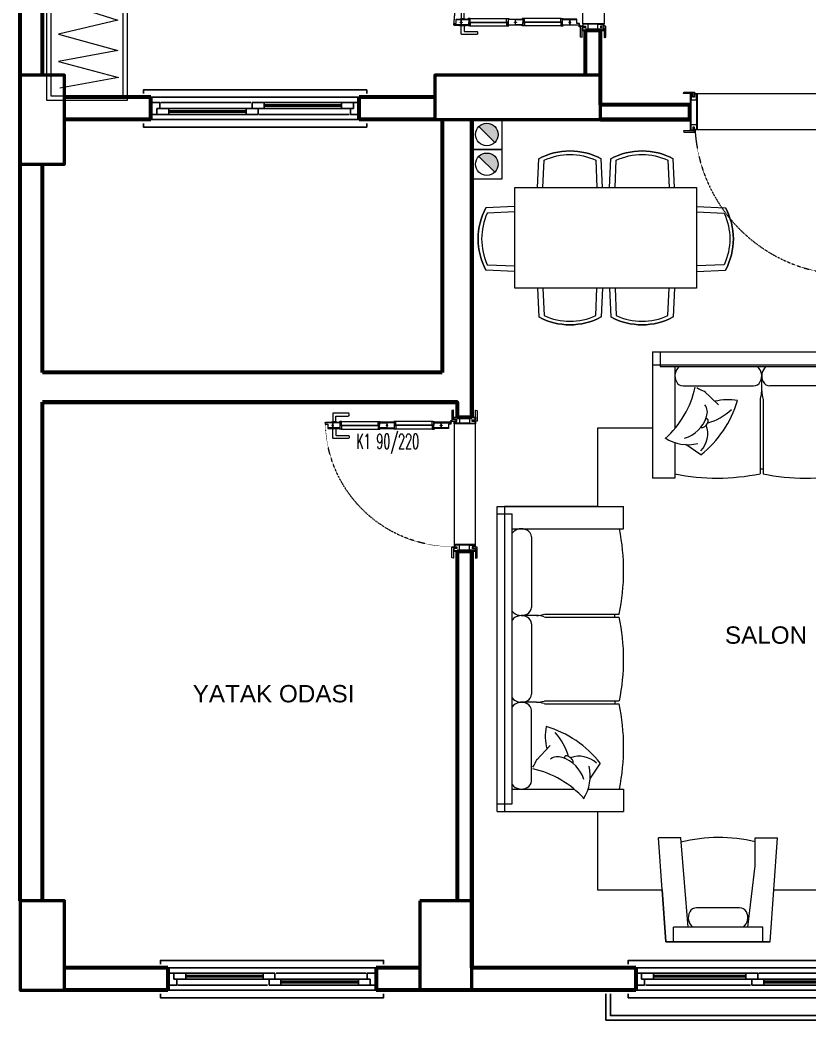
# Model space of a CAD drawing. Header units: millimetres. Extents: x 34 to 2015, y 36 to 1068.
# Drawn here: x 34 to 565, y 36 to 708 of the extents above; entities that cross this region are included whole.
import ezdxf
from ezdxf.enums import TextEntityAlignment as Align

# ---------------------------------------------------------------- set-up
doc = ezdxf.new("R2010")
doc.units = ezdxf.units.MM
doc.linetypes.add('HIDDEN', pattern=[0.375, 0.25, -0.125])
for name, color, linetype, lineweight in [('DUVAR', 7, 'Continuous', 60), ('KOLON50', 81, 'Continuous', 50), ('KOLON_50', 3, 'Continuous', 50), ('KP', 1, 'Continuous', 20), ('MERD_30', 31, 'Continuous', 25), ('PENCERE', 7, 'Continuous', 25), ('S-TEFRİŞ2', 251, 'Continuous', 0), ('TOTAL', 253, 'Continuous', 35), ('WIN', 251, 'Continuous', 20)]:
    doc.layers.add(name, color=color, linetype=linetype, lineweight=lineweight)
doc.layers.add('YKP', color=7, linetype='Continuous')
doc.styles.add('SIMPLEX', font='Simplex')
doc.styles.add('Swiss_Light', font='Arial')

# ---------------------------------------------------------------- blocks, each defined once
blk = doc.blocks.new('b7')
at = {"layer": 'MERD_30', "ltscale": 0.5, "flags": 128}
for points in [[(266.868568, 658.711632), (266.868568, 661.211632), (116.868568, 661.211632), (116.868568, 658.711632)], [(116.868568, 638.711632), (116.868568, 636.211632), (266.868568, 636.211632), (266.868568, 638.711632)]]:
    blk.add_lwpolyline(points, dxfattribs=at)
at = {"layer": 'PENCERE', "color": 5}
for p, q in [((261.868568, 656.211632), (121.868568, 656.211632)), ((121.868568, 641.211632), (261.868568, 641.211632))]:
    blk.add_line(p, q, dxfattribs=at)
at = {"layer": 'PENCERE'}
for p, q in [((127.868568, 652.711632), (121.868568, 652.711632)), ((127.868568, 652.711632), (127.868568, 648.711632)), ((188.921388, 652.711632), (128.600932, 652.711632)), ((257.868568, 652.711632), (189.868568, 652.711632)), ((189.868568, 652.711632), (189.868568, 648.711632)), ((197.868568, 652.711632), (197.868568, 648.711632)), ((249.868568, 652.711632), (249.868568, 648.711632)), ((257.868568, 652.711632), (257.868568, 648.711632)), ((261.868568, 652.711632), (257.868568, 652.711632)), ((125.868568, 648.711632), (125.868568, 644.711632)), ((127.868568, 648.711632), (125.868568, 648.711632)), ((255.868568, 648.711632), (127.868568, 648.711632)), ((133.868568, 648.711632), (133.868568, 644.711632)), ((185.868568, 647.211632), (133.868568, 647.211632)), ((185.868568, 646.211632), (133.868568, 646.211632)), ((185.868568, 644.711632), (185.868568, 648.711632)), ((193.868568, 644.711632), (193.868568, 648.711632)), ((249.868568, 651.211632), (197.868568, 651.211632)), ((249.868568, 650.211632), (197.868568, 650.211632)), ((255.868568, 648.711632), (255.868568, 644.711632)), ((257.868568, 648.711632), (255.868568, 648.711632)), ((193.868568, 644.711632), (121.868568, 644.711632)), ((255.136054, 644.711632), (194.677125, 644.711632)), ((261.868568, 644.711632), (255.868568, 644.711632))]:
    blk.add_line(p, q, dxfattribs=at)
blk = doc.blocks.new('b10')
at = {"layer": 'S-TEFRİŞ2'}
for p, q in [((458.901612, 485.260708), (663.901612, 485.260708)), ((458.901612, 485.260708), (458.901612, 400.260708)), ((463.901612, 485.260708), (463.901612, 475.260708)), ((658.901612, 485.260708), (658.901612, 475.260708)), ((663.901612, 485.260708), (663.901612, 400.260708)), ((663.901612, 476.234975), (458.901612, 476.234975)), ((458.901612, 476.234975), (458.901612, 433.734975)), ((463.901612, 475.260708), (658.901612, 475.260708)), ((473.901612, 475.260708), (473.901612, 433.549499)), ((648.901612, 475.260708), (648.901612, 400.260708)), ((663.901612, 433.734975), (663.901612, 476.234975)), ((532.234945, 458.92086), (532.234945, 469.528416)), ((590.563931, 458.308483), (590.563931, 468.916038)), ((479.406871, 462.279407), (526.729686, 462.279407)), ((503.211605, 449.568121), (493.375698, 458.862925)), ((585.063019, 462.279407), (537.740204, 462.279407)), ((643.396353, 462.279407), (596.073538, 462.279407)), ((531.234945, 453.346181), (531.234945, 403.260708)), ((533.234945, 453.346181), (533.234945, 403.260708)), ((589.568278, 453.346182), (589.568279, 403.260708)), ((591.568278, 453.346182), (591.568279, 403.260708)), ((473.901612, 424.128141), (473.901612, 400.260708)), ((491.399559, 415.952717), (481.250208, 422.764588)), ((533.234945, 406.260708), (531.234945, 406.260708)), ((589.568279, 406.260708), (591.568279, 406.260708)), ((473.901612, 400.260708), (458.901612, 400.260708)), ((648.901612, 400.260708), (663.901612, 400.260708))]:
    blk.add_line(p, q, dxfattribs=at)
at = {"layer": 'S-TEFRİŞ2', "flags": 128}
for points in [[(495.076657, 436.085659, 0.050626), (495.821629, 437.281571, 0.064466), (496.177801, 438.33102, 0.103979), (496.168818, 439.354549, 0.175914), (495.838822, 439.875958, 0.175914), (495.251177, 440.064205, 0.068381), (494.584243, 439.946422, 0.064466)], [(491.461338, 434.527614, 0.053245), (491.599893, 434.394689, 0.175914), (492.187538, 434.206442, 0.103979), (493.180425, 434.455177, 0.064466), (494.106557, 435.063848, 0.050626), (495.076657, 436.085659, 0.050626)]]:
    blk.add_lwpolyline(points, format="xyb", dxfattribs=at)
at = {"layer": 'S-TEFRİŞ2'}
for centre, radius, start, end in [((481.957759, 468.993897), 8.052176, 128.89706, 208.588855), ((524.178797, 468.993897), 8.052176, 331.411146, 51.10294), ((540.291093, 468.993897), 8.052176, 128.89706, 208.588855), ((582.512131, 468.993898), 8.052176, 331.411146, 51.10294), ((598.624426, 468.993898), 8.052176, 128.89706, 208.588855), ((640.845464, 468.993898), 8.052176, 331.411146, 51.10294), ((479.406871, 467.279407), 5, 205.32353, 270), ((526.729686, 467.279407), 5, 270, 334.676471), ((537.740204, 467.279407), 5, 205.32353, 270), ((585.063019, 467.279407), 5, 270, 334.676471), ((596.073538, 467.279407), 5, 205.32353, 270), ((643.396353, 467.279407), 5, 270, 334.676471), ((423.494744, 475.572582), 65.626152, 312.085116, 347.432122), ((503.905903, 484.592568), 27.89501, 236.941093, 249.936753), ((515.05748, 459.002108), 17.177657, 341.743554, 359.728998), ((549.41241, 459.002108), 17.177657, 180.271003, 198.256446), ((573.390814, 459.002108), 17.177657, 341.743554, 359.728998), ((607.745743, 459.002108), 17.177657, 180.271003, 198.256446), ((445.264604, 473.687322), 73.903442, 308.627886, 343.211898), ((509.472453, 417.247358), 35.699455, 79.434567, 103.915557), ((487.5993, 444.503059), 8.105343, 338.849918, 37.378992), ((485.170866, 475.073669), 39.256838, 285.748845, 312.953591), ((474.410133, 447.96365), 21.708769, 285.986386, 342.89491), ((479.047353, 430.184128), 16.93703, 316.542505, 19.914406), ((482.619167, 450.625987), 27.89501, 236.808879, 283.772544), ((502.154157, 542.709501), 142.448791, 258.560403, 281.779691), ((560.994778, 537.863358), 137.602028, 258.361272, 281.984859), ((620.649066, 542.709502), 142.448791, 258.22031, 281.439597)]:
    blk.add_arc(centre, radius, start, end, dxfattribs=at)
blk = doc.blocks.new('b12')
at = {"layer": 'S-TEFRİŞ2'}
for p, q in [((354.478021, 381.234974), (439.478021, 381.234975)), ((354.478022, 176.234974), (354.478021, 381.234974)), ((421.812697, 381.234975), (359.312697, 381.234974)), ((359.312697, 381.234974), (359.312698, 176.234974)), ((439.478021, 366.234975), (439.478021, 381.234975)), ((354.478021, 376.234974), (364.478021, 376.234974)), ((364.478022, 181.234974), (364.478021, 376.234974)), ((364.478021, 366.234974), (439.478021, 366.234975)), ((377.459322, 360.729715), (377.459322, 313.4069)), ((381.430246, 307.897293), (370.822691, 307.897293)), ((386.392548, 308.901641), (436.478021, 308.901641)), ((386.392548, 306.901641), (436.478021, 306.901641)), ((433.478021, 306.901641), (433.478021, 308.901641)), ((377.459322, 302.396382), (377.459322, 255.073567)), ((380.817869, 249.568308), (370.210314, 249.568308)), ((386.392548, 250.568308), (436.478021, 250.568308)), ((433.478021, 250.568308), (433.478021, 248.568308)), ((377.459322, 196.740234), (377.459322, 244.063049)), ((386.392548, 248.568308), (436.478021, 248.568308)), ((390.170609, 220.544968), (380.875804, 210.70906)), ((423.786012, 208.732922), (416.974141, 198.583571)), ((364.478022, 191.234974), (406.18923, 191.234974)), ((415.610588, 191.234975), (439.478022, 191.234975)), ((439.478022, 191.234975), (439.478022, 176.234975)), ((354.478022, 181.234974), (364.478022, 181.234974)), ((354.478022, 176.234974), (439.478022, 176.234975)), ((359.312698, 176.234974), (421.812698, 176.234975))]:
    blk.add_line(p, q, dxfattribs=at)
at = {"layer": 'S-TEFRİŞ2', "flags": 128}
for points in [[(403.653071, 212.410019, 0.050626), (402.457158, 213.154992, 0.064466), (401.40771, 213.511164, 0.103979), (400.38418, 213.50218, 0.175914), (399.862771, 213.172185, 0.175914), (399.674524, 212.584539, 0.068381), (399.792307, 211.917605, 0.064466)], [(405.211115, 208.794701, 0.053245), (405.34404, 208.933255, 0.175914), (405.532288, 209.520901, 0.103979), (405.283552, 210.513788, 0.064466), (404.674881, 211.43992, 0.050626), (403.653071, 212.410019, 0.050626)]]:
    blk.add_lwpolyline(points, format="xyb", dxfattribs=at)
at = {"layer": 'S-TEFRİŞ2'}
for centre, radius, start, end in [((370.744831, 358.178827), 8.052176, 61.411146, 141.10294), ((372.459322, 360.729715), 5, 0, 64.676471), ((297.029228, 337.982428), 142.448791, 348.22031, 11.439597), ((370.744832, 315.957789), 8.052176, 218.89706, 298.588855), ((372.459322, 313.4069), 5, 295.32353, 0), ((370.744832, 299.845493), 8.052176, 61.411146, 141.10294), ((372.459322, 302.396382), 5, 0, 64.676471), ((380.736621, 325.079106), 17.177657, 270.271003, 288.256446), ((380.736621, 290.724176), 17.177657, 71.743554, 89.728998), ((301.875372, 278.32814), 137.602028, 348.361272, 11.984859), ((370.744832, 257.624455), 8.052176, 218.89706, 298.588855), ((370.744832, 241.51216), 8.052176, 61.411146, 141.10294), ((372.459322, 255.073567), 5, 295.32353, 0), ((380.736621, 266.745772), 17.177657, 270.271003, 288.256446), ((380.736621, 232.390843), 17.177657, 71.743554, 89.728998), ((372.459322, 244.063049), 5, 0, 64.676471), ((297.029228, 219.48752), 142.448791, 348.560403, 11.779691), ((422.491371, 226.805815), 35.699455, 169.434567, 193.915557), ((366.051407, 162.597967), 73.903442, 38.627886, 73.211898), ((364.665061, 202.504228), 39.256838, 15.748845, 42.953591), ((355.146162, 221.239265), 27.89501, 326.941093, 339.936753), ((395.23567, 204.932663), 8.105343, 68.849918, 127.378992), ((391.77508, 191.743495), 21.708769, 15.986386, 72.89491), ((409.554601, 196.380715), 16.93703, 46.542505, 109.914406), ((364.166147, 140.828106), 65.626152, 42.085116, 77.432122), ((389.112742, 199.95253), 27.89501, 326.808879, 13.772544), ((372.459322, 196.740234), 5, 295.32353, 0), ((370.744832, 199.291122), 8.052176, 218.89706, 298.588855)]:
    blk.add_arc(centre, radius, start, end, dxfattribs=at)
blk = doc.blocks.new('b13')
at = {"layer": 'S-TEFRİŞ2'}
for p, q in [((467.906806, 88.549189), (462.906805, 158.549189)), ((477.906805, 158.549189), (462.906805, 158.549189)), ((482.906806, 98.549189), (477.906805, 158.549189)), ((527.906805, 139.681755), (527.906805, 158.549189)), ((527.906805, 158.549189), (542.906805, 158.549189)), ((537.906806, 88.549189), (542.906805, 158.549189)), ((522.906806, 98.549189), (527.906805, 139.681755)), ((465.406805, 123.549189), (467.906806, 88.549189)), ((537.906806, 88.549189), (540.406805, 123.549189)), ((517.401546, 111.53049), (488.412065, 111.53049)), ((532.906806, 98.549189), (472.906806, 98.549189)), ((472.906806, 88.549189), (472.906806, 98.549189)), ((532.906806, 88.549189), (532.906806, 98.549189)), ((467.906806, 88.549189), (537.906806, 88.549189)), ((537.906806, 88.549189), (467.906806, 88.549189))]:
    blk.add_line(p, q, dxfattribs=at)
for centre, radius, start, end in [((503.244456, 56.417919), 102.318157, 76.052312, 104.337662), ((490.962953, 104.815999), 8.052176, 151.411146, 231.10294), ((488.412065, 106.53049), 5, 90, 154.676471), ((517.401546, 106.53049), 5, 25.32353, 90), ((514.850658, 104.816), 8.052176, 308.89706, 28.588855)]:
    blk.add_arc(centre, radius, start, end, dxfattribs=at)
blk = doc.blocks.new('b15')
at = {"layer": 'MERD_30'}
blk.add_line((447.550631, 56.053401), (607.550631, 56.053401), dxfattribs=at)
at = {"layer": 'MERD_30', "ltscale": 0.5, "flags": 128}
for points in [[(442.550631, 73.553401), (442.550631, 76.053401), (612.550631, 76.053401), (612.550631, 73.553401)], [(627.550631, 53.553401), (627.550631, 36.053401), (427.550631, 36.053401), (427.550631, 53.553401)], [(624.550631, 53.553401), (624.550631, 39.053401), (430.550631, 39.053401), (430.550631, 53.553401)], [(612.550631, 53.553401), (612.550631, 51.053401), (442.550631, 51.053401), (442.550631, 53.553401)]]:
    blk.add_lwpolyline(points, dxfattribs=at)
at = {"layer": 'PENCERE', "color": 5}
for p, q in [((447.550631, 71.053401), (607.550631, 71.053401)), ((607.550631, 56.053401), (447.550631, 56.053401))]:
    blk.add_line(p, q, dxfattribs=at)
at = {"layer": 'PENCERE'}
for p, q in [((529.550631, 67.553401), (447.550631, 67.553401)), ((451.550631, 63.553401), (451.550631, 67.553401)), ((521.550631, 67.553401), (521.550631, 63.553401)), ((529.550631, 67.553401), (529.550631, 63.553401)), ((600.818117, 67.553401), (530.359188, 67.553401)), ((607.550631, 67.553401), (601.550631, 67.553401)), ((601.550631, 63.553401), (601.550631, 67.553401)), ((453.550631, 63.553401), (451.550631, 63.553401)), ((601.550631, 63.553401), (453.550631, 63.553401)), ((453.550631, 59.553401), (453.550631, 63.553401)), ((521.550631, 66.053401), (459.550631, 66.053401)), ((521.550631, 65.053401), (459.550631, 65.053401)), ((525.550631, 59.553401), (525.550631, 63.553401)), ((533.550631, 59.553401), (533.550631, 63.553401)), ((595.550631, 62.053401), (533.550631, 62.053401)), ((595.550631, 61.053401), (533.550631, 61.053401)), ((595.550631, 59.553401), (595.550631, 63.553401)), ((603.550631, 63.553401), (601.550631, 63.553401)), ((603.550631, 59.553401), (603.550631, 63.553401)), ((453.550631, 59.553401), (447.550631, 59.553401)), ((524.603451, 59.553401), (454.282995, 59.553401)), ((603.550631, 59.553401), (525.550631, 59.553401)), ((607.550631, 59.553401), (603.550631, 59.553401))]:
    blk.add_line(p, q, dxfattribs=at)
blk = doc.blocks.new('b17')
at = {"layer": 'MERD_30'}
blk.add_line((133.232694, 56.047609), (273.232694, 56.047609), dxfattribs=at)
at = {"layer": 'MERD_30', "ltscale": 0.5, "flags": 128}
for points in [[(128.232694, 73.547609), (128.232694, 76.047609), (278.232694, 76.047609), (278.232694, 73.547609)], [(278.232694, 53.547609), (278.232694, 51.047609), (128.232694, 51.047609), (128.232694, 53.547609)]]:
    blk.add_lwpolyline(points, dxfattribs=at)
at = {"layer": 'PENCERE', "color": 5}
for p, q in [((133.232694, 71.047609), (273.232694, 71.047609)), ((273.232694, 56.047609), (133.232694, 56.047609))]:
    blk.add_line(p, q, dxfattribs=at)
at = {"layer": 'PENCERE'}
for p, q in [((205.232694, 67.547609), (133.232694, 67.547609)), ((137.232694, 63.547609), (137.232694, 67.547609)), ((145.232694, 63.547609), (145.232694, 67.547609)), ((197.232694, 67.547609), (197.232694, 63.547609)), ((205.232694, 67.547609), (205.232694, 63.547609)), ((266.50018, 67.547609), (206.041251, 67.547609)), ((273.232694, 67.547609), (267.232694, 67.547609)), ((267.232694, 63.547609), (267.232694, 67.547609)), ((139.232694, 63.547609), (137.232694, 63.547609)), ((267.232694, 63.547609), (139.232694, 63.547609)), ((139.232694, 59.547609), (139.232694, 63.547609)), ((197.232694, 66.047609), (145.232694, 66.047609)), ((197.232694, 65.047609), (145.232694, 65.047609)), ((201.232694, 59.547609), (201.232694, 63.547609)), ((209.232694, 59.547609), (209.232694, 63.547609)), ((261.232694, 62.047609), (209.232694, 62.047609)), ((261.232694, 61.047609), (209.232694, 61.047609)), ((261.232694, 59.547609), (261.232694, 63.547609)), ((269.232694, 63.547609), (267.232694, 63.547609)), ((269.232694, 59.547609), (269.232694, 63.547609)), ((139.232694, 59.547609), (133.232694, 59.547609)), ((200.285514, 59.547609), (139.965058, 59.547609)), ((269.232694, 59.547609), (201.232694, 59.547609)), ((273.232694, 59.547609), (269.232694, 59.547609))]:
    blk.add_line(p, q, dxfattribs=at)
blk = doc.blocks.new('warw', base_point=(51.9148, 654.0926))
at = {"layer": 'S-TEFRİŞ2', "ltscale": 20}
for p, q in [((54.914757, 885.639774), (100.668351, 878.256698)), ((100.668351, 878.256698), (58.047868, 868.524462)), ((58.047868, 868.524462), (98.319191, 859.799008)), ((98.319191, 859.799008), (60.061434, 848.3888)), ((60.061434, 848.3888), (99.325974, 843.354885)), ((99.325974, 843.354885), (59.054651, 830.266705)), ((59.054651, 830.266705), (99.661568, 822.548035)), ((99.661568, 822.548035), (59.054651, 812.14461)), ((59.054651, 812.14461), (99.661568, 804.090345)), ((99.661568, 804.090345), (60.061434, 789.324194)), ((60.061434, 789.324194), (98.99038, 782.276712)), ((98.99038, 782.276712), (59.390246, 766.839372)), ((59.390246, 766.839372), (99.325974, 761.805457)), ((99.325974, 761.805457), (60.397029, 745.025739)), ((60.397029, 745.025739), (99.325974, 735.964691)), ((99.325974, 735.964691), (60.061434, 720.527351)), ((60.061434, 720.527351), (99.661568, 708.11036)), ((99.661568, 708.11036), (59.72584, 698.713718)), ((59.72584, 698.713718), (99.661568, 687.639104)), ((99.661568, 687.639104), (59.72584, 680.256028)), ((59.72584, 680.256028), (99.997163, 669.517009)), ((99.997163, 669.517009), (60.732623, 662.469527))]:
    blk.add_line(p, q, dxfattribs=at)
at = {"layer": 'S-TEFRİŞ2', "ltscale": 20, "flags": 128}
for points in [[(51.914757, 654.092575), (51.914757, 894.092575), (105.914757, 894.092575), (105.914757, 654.092575)], [(54.914757, 657.092575), (54.914757, 891.092575), (102.914757, 891.092575), (102.914757, 657.092575)]]:
    blk.add_lwpolyline(points, close=True, dxfattribs=at)
blk = doc.blocks.new('A$C0A8D77AC')
at = {"layer": 'KP', "color": 8, "linetype": 'HIDDEN', "ltscale": 0.5}
blk.add_arc((6.46648, 16.877882), 85.204571, 358.992679, 87.989995, dxfattribs=at)
at = {"layer": 'WIN', "ltscale": 20}
for p, q in [((7.913545, 95.049973), (7.913545, 97.049973)), ((8.060402, 94.299973), (8.060402, 97.799973)), ((12.34949, 94.299973), (12.34949, 97.799973)), ((12.496346, 95.049973), (12.496346, 97.049973)), ((7.704946, 91.349973), (7.704946, 66.299973)), ((10.054946, 92.049973), (10.054946, 65.599973)), ((10.354946, 92.049973), (10.354946, 65.599973)), ((12.704946, 91.349973), (12.704946, 66.299973)), ((8.134946, 56.099973), (8.134946, 65.099973)), ((12.274946, 65.099973), (12.274946, 56.099973)), ((7.704946, 29.849973), (7.704946, 54.899973)), ((10.054946, 29.149973), (10.054946, 55.599973)), ((10.354946, 29.149973), (10.354946, 55.599973)), ((12.704946, 29.849973), (12.704946, 54.899973)), ((8.281781, 17.499973), (6.952164, 17.499973)), ((7.634946, 15.666234), (7.634946, 18.177128)), ((9.234946, 15.379973), (90.234946, 15.379973)), ((90.234946, 0.999973), (9.234946, 0.999973))]:
    blk.add_line(p, q, dxfattribs=at)
at = {"layer": 'WIN', "ltscale": 20, "flags": 128}
for points in [[(8.454946, 102.049973), (8.334946, 102.049973, 0.414214), (8.134946, 101.849973), (8.134946, 92.049973), (8.454946, 92.049973)], [(11.954946, 100.399973), (12.074946, 100.399973, -0.414214), (12.274946, 100.199973), (12.274946, 92.049973), (11.954946, 92.049973)], [(10.054946, 92.049973), (10.054946, 91.049973), (8.004946, 91.049973, -0.414214), (7.704946, 91.349973), (7.704946, 92.249973, -0.414214), (8.004946, 92.549973), (8.134946, 92.549973), (8.134946, 92.049973)], [(10.354946, 92.049973), (10.354946, 91.049973), (12.404946, 91.049973, 0.414214), (12.704946, 91.349973), (12.704946, 92.249973, 0.414214), (12.404946, 92.549973), (12.274946, 92.549973), (12.274946, 92.049973)], [(10.054946, 65.599973), (10.054946, 66.599973), (8.004946, 66.599973, 0.414214), (7.704946, 66.299973), (7.704946, 65.399973, 0.414214), (8.004946, 65.099973), (8.134946, 65.099973), (8.134946, 65.599973)], [(10.354946, 65.599973), (10.354946, 66.599973), (12.404946, 66.599973, -0.414214), (12.704946, 66.299973), (12.704946, 65.399973, -0.414214), (12.404946, 65.099973), (12.274946, 65.099973), (12.274946, 65.599973)], [(10.054946, 55.599973), (10.054946, 54.599973), (8.004946, 54.599973, -0.414214), (7.704946, 54.899973), (7.704946, 55.799973, -0.414214), (8.004946, 56.099973), (8.134946, 56.099973), (8.134946, 55.599973)], [(10.354946, 55.599973), (10.354946, 54.599973), (12.404946, 54.599973, 0.414214), (12.704946, 54.899973), (12.704946, 55.799973, 0.414214), (12.404946, 56.099973), (12.274946, 56.099973), (12.274946, 55.599973)], [(10.054946, 29.149973), (10.054946, 30.149973), (8.004946, 30.149973, 0.414214), (7.704946, 29.849973), (7.704946, 28.949973, 0.414214), (8.004946, 28.649973), (8.134946, 28.649973), (8.134946, 29.149973)], [(8.454946, 17.649973), (8.334946, 17.649973, -0.414214), (8.134946, 17.849973), (8.134946, 29.149973), (8.454946, 29.149973)], [(10.354946, 29.149973), (10.354946, 30.149973), (12.404946, 30.149973, -0.414214), (12.704946, 29.849973), (12.704946, 28.949973, -0.414214), (12.404946, 28.649973), (12.274946, 28.649973), (12.274946, 29.149973)], [(11.954946, 19.299973), (12.074946, 19.299973, 0.414214), (12.274946, 19.499973), (12.274946, 29.149973), (11.954946, 29.149973)]]:
    blk.add_lwpolyline(points, format="xyb", close=True, dxfattribs=at)
for points in [[(8.454946, 102.049973), (9.454946, 102.049973), (9.454946, 100.399973), (11.954946, 100.399973), (11.954946, 97.049973), (8.454946, 97.049973), (8.454946, 102.049973), (9.454946, 102.049973)], [(7.913545, 97.049973), (8.060402, 97.349973)], [(7.913545, 95.049973), (8.060402, 94.749973)], [(12.496346, 97.049973), (12.34949, 97.349973)], [(12.496346, 95.049973), (12.34949, 94.749973)], [(8.454946, 17.649973), (9.454946, 17.649973), (9.454946, 19.299973), (11.954946, 19.299973), (11.954946, 24.149973), (8.454946, 24.149973), (8.454946, 17.649973), (9.454946, 17.649973)], [(6.434946, 15.599973), (6.434946, 15.999973), (4.734946, 15.999973), (4.734946, 0.999973), (6.434946, 0.999973), (6.434946, 1.399973)], [(6.434946, 15.599973), (5.134946, 15.599973), (5.134946, 11.749973), (8.834946, 11.749973), (8.834946, 15.379973), (8.334946, 15.379973), (8.334946, 15.079973), (8.134946, 15.079973), (8.134946, 15.379973), (7.534946, 15.379973), (7.534946, 13.599973), (6.434946, 13.599973), (6.434946, 15.599973)], [(7.534946, 1.399973), (7.534946, 0.999973), (9.234946, 0.999973), (9.234946, 15.379973), (8.834946, 15.379973)], [(91.934946, 1.399973), (91.934946, 0.999973), (90.234946, 0.999973), (90.234946, 15.379973), (90.634946, 15.379973)], [(93.034946, 15.599973), (94.334946, 15.599973), (94.334946, 11.749973), (90.634946, 11.749973), (90.634946, 15.379973), (91.134946, 15.379973), (91.134946, 15.079973), (91.334946, 15.079973), (91.334946, 15.379973), (91.934946, 15.379973), (91.934946, 13.599973), (93.034946, 13.599973), (93.034946, 15.599973)], [(93.034946, 15.599973), (93.034946, 15.999973), (94.734946, 15.999973), (94.734946, 0.999973), (93.034946, 0.999973), (93.034946, 1.399973)], [(5.134946, 12.749973), (5.134946, 5.249973), (8.834946, 5.249973), (8.834946, 12.749973)], [(94.334946, 12.749973), (94.334946, 5.249973), (90.634946, 5.249973), (90.634946, 12.749973)], [(6.434946, 1.399973), (5.134946, 1.399973), (5.134946, 5.249973), (8.834946, 5.249973), (8.834946, 1.399973), (8.334946, 1.399973), (8.134946, 1.399973), (7.534946, 1.399973), (7.534946, 3.399973), (6.434946, 3.399973), (6.434946, 1.399973)], [(93.034946, 1.399973), (94.334946, 1.399973), (94.334946, 5.249973), (90.634946, 5.249973), (90.634946, 1.399973), (91.134946, 1.399973), (91.334946, 1.399973), (91.934946, 1.399973), (91.934946, 3.399973), (93.034946, 3.399973), (93.034946, 1.399973)]]:
    blk.add_lwpolyline(points, dxfattribs=at)
for points in [[(7.913545, 95.049973), (4.434946, 95.049973, 0.414214), (3.934946, 94.549973), (3.934946, 86.549973, -0.414214), (3.434946, 86.049973), (2.444946, 86.049973, -0.410092), (1.934946, 86.549973), (1.934946, 96.549973, -0.414214), (2.434946, 97.049973), (7.913545, 97.049973)], [(8.134946, 98.249973), (8.110402, 98.249973, 0.414214), (8.060402, 98.199973), (8.060402, 93.899973, 0.414214), (8.110402, 93.849973), (8.134946, 93.849973)], [(12.274946, 98.249973), (12.29949, 98.249973, -0.414214), (12.34949, 98.199973), (12.34949, 93.899973, -0.414214), (12.29949, 93.849973), (12.274946, 93.849973)], [(12.496346, 95.049973), (16.534946, 95.049973, -0.414214), (17.034946, 94.549973), (17.034946, 86.549973, 0.414214), (17.534946, 86.049973), (18.524946, 86.049973, 0.410092), (19.034946, 86.549973), (19.034946, 96.549973, 0.414214), (18.534946, 97.049973), (12.496346, 97.049973)], [(7.484946, 15.999973), (7.484946, 14.099973, -0.414214), (7.384946, 13.999973), (6.584946, 13.999973, -0.414214), (6.484946, 14.099973), (6.484946, 15.899973, 0.414214), (6.384946, 15.999973), (0.099164, 15.999973, -0.453592), (0.000041, 16.113189), (0.173375, 16.913189, -0.375902), (0.272497, 16.999973), (7.384946, 16.999973, -0.414214), (7.484946, 16.899973), (7.484946, 15.999973)], [(91.984946, 15.999973), (91.984946, 14.099973, 0.414214), (92.084946, 13.999973), (92.884946, 13.999973, 0.414214), (92.984946, 14.099973), (92.984946, 15.899973, -0.414214), (93.084946, 15.999973), (99.370728, 15.999973, 0.453592), (99.46985, 16.113189), (99.296517, 16.913189, 0.375902), (99.197394, 16.999973), (92.084946, 16.999973, 0.414214), (91.984946, 16.899973), (91.984946, 15.999973)], [(7.484946, 0.999973), (7.484946, 2.899973, 0.414214), (7.384946, 2.999973), (6.584946, 2.999973, 0.414214), (6.484946, 2.899973), (6.484946, 1.099973, -0.414214), (6.384946, 0.999973), (0.099164, 0.999973, 0.453592), (0.000041, 0.886756), (0.173375, 0.086756, 0.375902), (0.272497, -0.000027), (7.384946, -0.000027, 0.414214), (7.484946, 0.099973), (7.484946, 0.999973)], [(91.984946, 0.999973), (91.984946, 2.899973, -0.414214), (92.084946, 2.999973), (92.884946, 2.999973, -0.414214), (92.984946, 2.899973), (92.984946, 1.099973, 0.414214), (93.084946, 0.999973), (99.370728, 0.999973, -0.453592), (99.46985, 0.886756), (99.296517, 0.086756, -0.375902), (99.197394, -0.000027), (92.084946, -0.000027, -0.414214), (91.984946, 0.099973), (91.984946, 0.999973)]]:
    blk.add_lwpolyline(points, format="xyb", dxfattribs=at)
for points in [[(8.454946, 92.049973), (8.454946, 97.049973), (11.954946, 97.049973), (11.954946, 92.049973)], [(10.325719, 97.68373), (10.325719, 96.443586), (10.025227, 96.443586), (10.025227, 97.68373)], [(8.454946, 65.599973), (8.454946, 60.599973), (11.954946, 60.599973), (11.954946, 65.599973)], [(8.454946, 55.599973), (8.454946, 60.599973), (11.954946, 60.599973), (11.954946, 55.599973)], [(10.325719, 61.23373), (10.325719, 59.993586), (10.025227, 59.993586), (10.025227, 61.23373)], [(8.454946, 29.149973), (8.454946, 24.149973), (11.954946, 24.149973), (11.954946, 29.149973)], [(10.325719, 23.516215), (10.325719, 24.756359), (10.025227, 24.756359), (10.025227, 23.516215)]]:
    blk.add_lwpolyline(points, close=True, dxfattribs=at)
at = {"layer": 'WIN', "ltscale": 20}
for radius in [0.5, 0.42]:
    blk.add_circle((7.634946, 17.499973), radius, dxfattribs=at)
blk = doc.blocks.new('A$C767D4509')
at = {"layer": 'S-TEFRİŞ2', "linetype": 'ByBlock', "flags": 128}
for points in [[(44.401915, 102.441373), (45.327489, 124.005463, -0.252276), (91.921365, 124.005463)], [(92.846939, 102.441373), (91.921365, 124.005463, 0.252276), (45.327489, 124.005463)], [(48.455636, 102.441373), (49.337431, 122.985494, -0.217619), (87.911423, 122.985494), (88.793218, 102.441373)], [(98.21892, 102.441373), (99.144494, 124.005463, -0.252276), (145.73837, 124.005463)], [(146.663944, 102.441373), (145.73837, 124.005463, 0.252276), (99.144494, 124.005463)], [(102.272641, 102.441373), (103.154435, 122.985494, -0.217619), (141.728428, 122.985494), (142.610223, 102.441373)], [(27.441432, 89.941373), (5.877342, 89.015799, 0.252276), (5.877342, 42.421923)], [(163.18168, 89.941373), (184.74577, 89.015799, -0.252276), (184.74577, 42.421923)], [(27.441432, 41.496349), (5.877342, 42.421923, -0.252276), (5.877342, 89.015799)], [(27.441432, 45.55007), (6.89731, 46.431864, -0.217619), (6.89731, 85.005857), (27.441432, 85.887652)], [(163.18168, 41.496349), (184.74577, 42.421923, 0.252276), (184.74577, 89.015799)], [(163.18168, 45.55007), (183.725802, 46.431864, 0.217619), (183.725802, 85.005857), (163.18168, 85.887652)], [(44.401915, 27.441373), (45.327489, 5.877283, 0.252276), (91.921365, 5.877283)], [(92.846939, 27.441373), (91.921365, 5.877283, -0.252276), (45.327489, 5.877283)], [(48.455636, 27.441373), (49.337431, 6.897251, 0.217619), (87.911423, 6.897251), (88.793218, 27.441373)], [(98.21892, 27.441373), (99.144494, 5.877283, 0.252276), (145.73837, 5.877283)], [(146.663944, 27.441373), (145.73837, 5.877283, -0.252276), (99.144494, 5.877283)], [(102.272641, 27.441373), (103.154435, 6.897251, 0.217619), (141.728428, 6.897251), (142.610223, 27.441373)]]:
    blk.add_lwpolyline(points, format="xyb", dxfattribs=at)
blk.add_lwpolyline([(163.18168, 27.441373), (163.18168, 102.441373), (27.441432, 102.441373), (27.441432, 27.441373), (163.18168, 27.441373)], dxfattribs=at)
blk = doc.blocks.new('TYGBF')
at = {"layer": 'WIN', "linetype": 'Continuous'}
blk.add_hatch(color=256, dxfattribs=at).paths.add_polyline_path([(514168.71, -258077.44), (514179.39, -258088.11), (514180.16, -258087.21), (514180.78, -258086.2), (514181.23, -258085.11), (514181.51, -258083.96), (514181.6, -258082.77), (514181.51, -258081.59), (514181.23, -258080.44), (514180.78, -258079.35), (514180.16, -258078.34), (514179.39, -258077.44), (514178.49, -258076.67), (514177.48, -258076.05), (514176.38, -258075.59), (514175.23, -258075.32), (514174.05, -258075.22), (514172.87, -258075.32), (514171.72, -258075.59), (514170.62, -258076.05), (514169.61, -258076.67)])
blk.add_line((514179.39, -258088.11), (514168.71, -258077.44), dxfattribs=at)
at = {"layer": 'WIN', "linetype": 'Continuous', "flags": 128}
blk.add_lwpolyline([(514164.05, -258072.77), (514184.05, -258072.77), (514184.05, -258092.77), (514164.05, -258092.77)], close=True, dxfattribs=at)
at = {"layer": 'WIN', "linetype": 'Continuous', "ltscale": 5, "flags": 128}
blk.add_lwpolyline([(514164.05, -258075.27), (514164.05, -258075.27)], close=True, dxfattribs=at)
at = {"layer": 'WIN', "linetype": 'Continuous'}
blk.add_circle((514174.05, -258082.77), 7.55, dxfattribs=at)
blk = doc.blocks.new('GHGMCH_M')
at = {"layer": 'KP', "color": 8, "linetype": 'HIDDEN', "ltscale": 0.5}
blk.add_arc((-51539.43788, -311181.817824), 103.50644, 93.466192, 173.835899, dxfattribs=at)
at = {"layer": 'WIN', "ltscale": 20}
for p, q in [((-51547.315835, -311070.961223), (-51547.315835, -311078.073672)), ((-51546.429051, -311070.688767), (-51547.229051, -311070.862101)), ((-51546.315835, -311077.073672), (-51546.315835, -311070.78789)), ((-51546.315835, -311077.123672), (-51546.315835, -311075.423672)), ((-51546.315835, -311075.423672), (-51521.315835, -311075.423672)), ((-51545.915835, -311077.123672), (-51545.915835, -311075.823672)), ((-51545.915835, -311075.823672), (-51542.065835, -311075.823672)), ((-51543.065835, -311075.823672), (-51525.565835, -311075.823672)), ((-51542.065835, -311075.823672), (-51542.065835, -311079.523672)), ((-51521.715835, -311075.823672), (-51525.565835, -311075.823672)), ((-51525.565835, -311075.823672), (-51525.565835, -311079.523672)), ((-51525.565835, -311075.823672), (-51525.565835, -311079.523672)), ((-51521.715835, -311077.123672), (-51521.715835, -311075.823672)), ((-51521.315835, -311077.073672), (-51521.315835, -311070.78789)), ((-51521.315835, -311075.423672), (-51521.315835, -311077.123672)), ((-51521.202619, -311070.688767), (-51520.402619, -311070.862101)), ((-51520.315835, -311070.961223), (-51520.315835, -311078.073672)), ((-51547.215835, -311078.173672), (-51546.315835, -311078.173672)), ((-51545.915835, -311077.123672), (-51546.315835, -311077.123672)), ((-51546.315835, -311078.173672), (-51544.415835, -311078.173672)), ((-51544.415835, -311077.173672), (-51546.215835, -311077.173672)), ((-51543.915835, -311077.123672), (-51545.915835, -311077.123672)), ((-51545.695835, -311078.823672), (-51545.695835, -311078.223672)), ((-51545.695835, -311078.223672), (-51543.915835, -311078.223672)), ((-51545.395835, -311078.823672), (-51545.695835, -311078.823672)), ((-51545.695835, -311079.523672), (-51545.695835, -311079.023672)), ((-51545.695835, -311079.023672), (-51545.395835, -311079.023672)), ((-51542.065835, -311079.523672), (-51545.695835, -311079.523672)), ((-51545.695835, -311079.923672), (-51545.695835, -311079.523672)), ((-51521.315835, -311079.923672), (-51545.695835, -311079.923672)), ((-51545.695835, -311170.923672), (-51545.695835, -311079.923672)), ((-51545.395835, -311079.023672), (-51545.395835, -311078.823672)), ((-51544.315835, -311078.073672), (-51544.315835, -311077.273672)), ((-51543.915835, -311078.223672), (-51543.915835, -311077.123672)), ((-51525.565835, -311079.523672), (-51543.065835, -311079.523672)), ((-51525.565835, -311079.523672), (-51521.715835, -311079.523672)), ((-51523.715835, -311078.223672), (-51523.715835, -311077.123672)), ((-51523.715835, -311077.123672), (-51521.715835, -311077.123672)), ((-51521.715835, -311078.223672), (-51523.715835, -311078.223672)), ((-51523.315835, -311078.073672), (-51523.315835, -311077.273672)), ((-51523.215835, -311077.173672), (-51521.415835, -311077.173672)), ((-51521.315835, -311078.173672), (-51523.215835, -311078.173672)), ((-51521.315835, -311077.123672), (-51521.715835, -311077.123672)), ((-51521.715835, -311078.823672), (-51521.715835, -311078.223672)), ((-51521.715835, -311078.223672), (-51521.315835, -311078.223672)), ((-51521.715835, -311079.023672), (-51521.715835, -311078.823672)), ((-51521.715835, -311078.823672), (-51521.715835, -311078.823672)), ((-51521.715835, -311079.523672), (-51521.715835, -311079.023672)), ((-51521.715835, -311079.023672), (-51521.715835, -311079.023672)), ((-51520.415835, -311078.173672), (-51521.315835, -311078.173672)), ((-51521.315835, -311078.223672), (-51521.315835, -311079.923672)), ((-51521.315835, -311079.923672), (-51521.315835, -311170.923672)), ((-51637.365835, -311161.623672), (-51637.365835, -311167.662271)), ((-51626.865835, -311161.123672), (-51636.865835, -311161.123672)), ((-51634.865835, -311163.123672), (-51626.865835, -311163.123672)), ((-51626.365835, -311162.623672), (-51626.365835, -311161.633672)), ((-51640.715835, -311168.203672), (-51640.715835, -311168.083672)), ((-51640.715835, -311170.703672), (-51640.715835, -311168.203672)), ((-51640.715835, -311168.203672), (-51637.365835, -311168.203672)), ((-51632.365835, -311168.203672), (-51640.715835, -311168.203672)), ((-51640.515835, -311167.883672), (-51632.365835, -311167.883672)), ((-51638.565835, -311167.883672), (-51638.565835, -311167.859128)), ((-51638.515835, -311167.809128), (-51634.215835, -311167.809128)), ((-51634.615835, -311167.809128), (-51638.115835, -311167.809128)), ((-51637.999592, -311169.832899), (-51636.759449, -311169.832899)), ((-51637.999592, -311170.133391), (-51637.999592, -311169.832899)), ((-51637.365835, -311167.662271), (-51637.665835, -311167.809128)), ((-51635.365835, -311167.662271), (-51637.365835, -311167.662271)), ((-51637.365835, -311168.203672), (-51637.365835, -311171.703672)), ((-51637.365835, -311171.703672), (-51637.365835, -311168.203672)), ((-51637.365835, -311168.203672), (-51632.365835, -311168.203672)), ((-51636.759449, -311169.832899), (-51636.759449, -311170.133391)), ((-51635.365835, -311167.662271), (-51635.365835, -311163.623672)), ((-51635.365835, -311167.662271), (-51635.065835, -311167.809128)), ((-51634.165835, -311167.859128), (-51634.165835, -311167.883672)), ((-51632.865835, -311167.753672), (-51632.865835, -311167.883672)), ((-51632.865835, -311167.883672), (-51632.365835, -311167.883672)), ((-51631.665835, -311167.453672), (-51632.565835, -311167.453672)), ((-51632.365835, -311167.883672), (-51632.365835, -311168.203672)), ((-51632.365835, -311167.883672), (-51632.365835, -311169.803672)), ((-51632.365835, -311168.203672), (-51632.365835, -311171.703672)), ((-51632.365835, -311169.803672), (-51631.365835, -311169.803672)), ((-51632.365835, -311169.803672), (-51600.915835, -311169.803672)), ((-51631.665835, -311167.453672), (-51601.615835, -311167.453672)), ((-51631.365835, -311169.803672), (-51631.365835, -311167.753672)), ((-51601.915835, -311169.803672), (-51601.915835, -311167.753672)), ((-51600.915835, -311169.803672), (-51601.915835, -311169.803672)), ((-51601.615835, -311167.453672), (-51600.715835, -311167.453672)), ((-51600.415835, -311167.883672), (-51600.915835, -311167.883672)), ((-51600.915835, -311167.883672), (-51600.915835, -311169.803672)), ((-51595.915835, -311168.203672), (-51600.915835, -311168.203672)), ((-51600.915835, -311168.203672), (-51600.915835, -311171.703672)), ((-51600.415835, -311167.753672), (-51600.415835, -311167.883672)), ((-51600.415835, -311167.883672), (-51591.415835, -311167.883672)), ((-51596.549592, -311169.832899), (-51595.309449, -311169.832899)), ((-51596.549592, -311170.133391), (-51596.549592, -311169.832899)), ((-51595.915835, -311171.703672), (-51595.915835, -311168.203672)), ((-51595.915835, -311168.203672), (-51590.915835, -311168.203672)), ((-51595.915835, -311171.703672), (-51595.915835, -311168.203672)), ((-51595.309449, -311169.832899), (-51595.309449, -311170.133391)), ((-51591.415835, -311167.753672), (-51591.415835, -311167.883672)), ((-51591.415835, -311167.883672), (-51590.915835, -311167.883672)), ((-51590.215835, -311167.453672), (-51591.115835, -311167.453672)), ((-51590.915835, -311167.883672), (-51590.915835, -311169.803672)), ((-51590.915835, -311168.203672), (-51590.915835, -311171.703672)), ((-51559.465835, -311169.803672), (-51590.915835, -311169.803672)), ((-51590.915835, -311169.803672), (-51589.915835, -311169.803672)), ((-51560.165835, -311167.453672), (-51590.215835, -311167.453672)), ((-51589.915835, -311169.803672), (-51589.915835, -311167.753672)), ((-51560.465835, -311169.803672), (-51560.465835, -311167.753672)), ((-51559.465835, -311169.803672), (-51560.465835, -311169.803672)), ((-51560.165835, -311167.453672), (-51559.265835, -311167.453672)), ((-51549.815835, -311167.883672), (-51559.465835, -311167.883672)), ((-51559.465835, -311167.883672), (-51559.465835, -311168.203672)), ((-51558.965835, -311167.883672), (-51559.465835, -311167.883672)), ((-51559.465835, -311167.883672), (-51559.465835, -311169.803672)), ((-51559.465835, -311168.203672), (-51549.615835, -311168.203672)), ((-51554.465835, -311168.203672), (-51559.465835, -311168.203672)), ((-51559.465835, -311168.203672), (-51559.465835, -311171.703672)), ((-51558.965835, -311167.753672), (-51558.965835, -311167.883672)), ((-51553.832078, -311169.832899), (-51555.072222, -311169.832899)), ((-51555.072222, -311169.832899), (-51555.072222, -311170.133391)), ((-51549.615835, -311168.203672), (-51554.465835, -311168.203672)), ((-51554.465835, -311168.203672), (-51554.465835, -311171.703672)), ((-51554.465835, -311171.703672), (-51554.465835, -311168.203672)), ((-51553.832078, -311170.133391), (-51553.832078, -311169.832899)), ((-51549.615835, -311168.203672), (-51549.615835, -311168.083672)), ((-51549.615835, -311170.703672), (-51549.615835, -311168.203672)), ((-51642.365835, -311171.703672), (-51642.365835, -311170.703672)), ((-51642.365835, -311170.703672), (-51640.715835, -311170.703672)), ((-51642.365835, -311171.703672), (-51642.365835, -311170.703672)), ((-51642.365835, -311171.703672), (-51642.365835, -311171.823672)), ((-51632.365835, -311171.703672), (-51642.365835, -311171.703672)), ((-51637.365835, -311171.703672), (-51642.365835, -311171.703672)), ((-51642.165835, -311172.023672), (-51632.365835, -311172.023672)), ((-51638.565835, -311172.023672), (-51638.565835, -311172.048215)), ((-51638.515835, -311172.098215), (-51634.215835, -311172.098215)), ((-51634.615835, -311172.098215), (-51638.115835, -311172.098215)), ((-51636.759449, -311170.133391), (-51637.999592, -311170.133391)), ((-51637.365835, -311172.245072), (-51637.665835, -311172.098215)), ((-51632.365835, -311171.703672), (-51637.365835, -311171.703672)), ((-51637.365835, -311177.723672), (-51637.365835, -311172.245072)), ((-51635.365835, -311172.245072), (-51637.365835, -311172.245072)), ((-51635.365835, -311172.245072), (-51635.065835, -311172.098215)), ((-51635.365835, -311172.245072), (-51635.365835, -311175.723672)), ((-51634.865835, -311176.223672), (-51626.865835, -311176.223672)), ((-51634.165835, -311172.048215), (-51634.165835, -311172.023672)), ((-51632.865835, -311172.153672), (-51632.865835, -311172.023672)), ((-51632.865835, -311172.023672), (-51632.365835, -311172.023672)), ((-51631.665835, -311172.453672), (-51632.565835, -311172.453672)), ((-51632.365835, -311170.103672), (-51631.365835, -311170.103672)), ((-51632.365835, -311172.023672), (-51632.365835, -311170.103672)), ((-51632.365835, -311170.103672), (-51600.915835, -311170.103672)), ((-51632.365835, -311172.023672), (-51632.365835, -311171.703672)), ((-51631.665835, -311172.453672), (-51601.615835, -311172.453672)), ((-51631.365835, -311170.103672), (-51631.365835, -311172.153672)), ((-51600.915835, -311170.103672), (-51601.915835, -311170.103672)), ((-51601.915835, -311170.103672), (-51601.915835, -311172.153672)), ((-51601.615835, -311172.453672), (-51600.715835, -311172.453672)), ((-51600.915835, -311172.023672), (-51600.915835, -311170.103672)), ((-51600.915835, -311171.703672), (-51595.915835, -311171.703672)), ((-51600.415835, -311172.023672), (-51600.915835, -311172.023672)), ((-51600.415835, -311172.153672), (-51600.415835, -311172.023672)), ((-51591.415835, -311172.023672), (-51600.415835, -311172.023672)), ((-51595.309449, -311170.133391), (-51596.549592, -311170.133391)), ((-51590.915835, -311171.703672), (-51595.915835, -311171.703672)), ((-51591.415835, -311172.153672), (-51591.415835, -311172.023672)), ((-51591.415835, -311172.023672), (-51590.915835, -311172.023672)), ((-51590.215835, -311172.453672), (-51591.115835, -311172.453672)), ((-51559.465835, -311170.103672), (-51590.915835, -311170.103672)), ((-51590.915835, -311170.103672), (-51589.915835, -311170.103672)), ((-51590.915835, -311172.023672), (-51590.915835, -311170.103672)), ((-51560.165835, -311172.453672), (-51590.215835, -311172.453672)), ((-51589.915835, -311170.103672), (-51589.915835, -311172.153672)), ((-51559.465835, -311170.103672), (-51560.465835, -311170.103672)), ((-51560.465835, -311170.103672), (-51560.465835, -311172.153672)), ((-51560.165835, -311172.453672), (-51559.265835, -311172.453672)), ((-51559.465835, -311172.023672), (-51559.465835, -311170.103672)), ((-51559.465835, -311172.023672), (-51559.465835, -311171.703672)), ((-51559.465835, -311171.703672), (-51547.965835, -311171.703672)), ((-51559.465835, -311171.703672), (-51554.465835, -311171.703672)), ((-51548.165835, -311172.023672), (-51559.465835, -311172.023672)), ((-51558.965835, -311172.023672), (-51559.465835, -311172.023672)), ((-51558.965835, -311172.153672), (-51558.965835, -311172.023672)), ((-51555.072222, -311170.133391), (-51553.832078, -311170.133391)), ((-51554.465835, -311171.703672), (-51547.965835, -311171.703672)), ((-51547.965835, -311170.703672), (-51549.615835, -311170.703672)), ((-51545.982097, -311172.523672), (-51548.49299, -311172.523672)), ((-51547.965835, -311171.703672), (-51547.965835, -311170.703672)), ((-51547.965835, -311171.703672), (-51547.965835, -311170.703672)), ((-51547.965835, -311171.703672), (-51547.965835, -311171.823672)), ((-51547.815835, -311171.876836), (-51547.815835, -311173.206454)), ((-51547.315835, -311179.88612), (-51547.315835, -311172.773672)), ((-51547.215835, -311172.673672), (-51546.315835, -311172.673672)), ((-51546.315835, -311172.673672), (-51544.415835, -311172.673672)), ((-51545.915835, -311173.723672), (-51546.315835, -311173.723672)), ((-51546.315835, -311173.723672), (-51546.315835, -311175.423672)), ((-51546.315835, -311173.773672), (-51546.315835, -311180.059453)), ((-51546.315835, -311175.423672), (-51521.315835, -311175.423672)), ((-51544.415835, -311173.673672), (-51546.215835, -311173.673672)), ((-51545.915835, -311173.723672), (-51545.915835, -311175.023672)), ((-51543.915835, -311173.723672), (-51545.915835, -311173.723672)), ((-51545.915835, -311175.023672), (-51542.065835, -311175.023672)), ((-51521.315835, -311170.923672), (-51545.695835, -311170.923672)), ((-51545.695835, -311170.923672), (-51545.695835, -311171.323672)), ((-51542.065835, -311171.323672), (-51545.695835, -311171.323672)), ((-51545.695835, -311171.323672), (-51545.695835, -311171.823672)), ((-51545.695835, -311171.823672), (-51545.395835, -311171.823672)), ((-51545.395835, -311172.023672), (-51545.695835, -311172.023672)), ((-51545.695835, -311172.023672), (-51545.695835, -311172.623672)), ((-51545.695835, -311172.623672), (-51543.915835, -311172.623672)), ((-51545.395835, -311171.823672), (-51545.395835, -311172.023672)), ((-51544.315835, -311172.773672), (-51544.315835, -311173.573672)), ((-51543.915835, -311172.623672), (-51543.915835, -311173.723672)), ((-51525.565835, -311171.323672), (-51543.065835, -311171.323672)), ((-51543.065835, -311175.023672), (-51525.565835, -311175.023672)), ((-51542.065835, -311175.023672), (-51542.065835, -311171.323672)), ((-51525.565835, -311175.023672), (-51525.565835, -311171.323672)), ((-51525.565835, -311171.323672), (-51521.715835, -311171.323672)), ((-51525.565835, -311175.023672), (-51525.565835, -311171.323672)), ((-51521.715835, -311175.023672), (-51525.565835, -311175.023672)), ((-51521.715835, -311172.623672), (-51523.715835, -311172.623672)), ((-51523.715835, -311172.623672), (-51523.715835, -311173.723672)), ((-51523.715835, -311173.723672), (-51521.715835, -311173.723672)), ((-51523.315835, -311172.773672), (-51523.315835, -311173.573672)), ((-51521.315835, -311172.673672), (-51523.215835, -311172.673672)), ((-51523.215835, -311173.673672), (-51521.415835, -311173.673672)), ((-51521.715835, -311171.323672), (-51521.715835, -311171.823672)), ((-51521.715835, -311171.823672), (-51521.715835, -311171.823672)), ((-51521.715835, -311171.823672), (-51521.715835, -311172.023672)), ((-51521.715835, -311172.023672), (-51521.715835, -311172.023672)), ((-51521.715835, -311172.023672), (-51521.715835, -311172.623672)), ((-51521.715835, -311172.623672), (-51521.315835, -311172.623672)), ((-51521.315835, -311173.723672), (-51521.715835, -311173.723672)), ((-51521.715835, -311173.723672), (-51521.715835, -311175.023672)), ((-51521.315835, -311172.623672), (-51521.315835, -311170.923672)), ((-51520.415835, -311172.673672), (-51521.315835, -311172.673672)), ((-51521.315835, -311175.423672), (-51521.315835, -311173.723672)), ((-51521.315835, -311173.773672), (-51521.315835, -311180.059453)), ((-51520.315835, -311179.88612), (-51520.315835, -311172.773672)), ((-51626.865835, -311178.223672), (-51636.865835, -311178.223672)), ((-51626.365835, -311176.723672), (-51626.365835, -311177.713672)), ((-51546.429051, -311180.158576), (-51547.229051, -311179.985243)), ((-51521.202619, -311180.158576), (-51520.402619, -311179.985243))]:
    blk.add_line(p, q, dxfattribs=at)
for radius in [0.5, 0.42]:
    blk.add_circle((-51547.815835, -311172.523672), radius, dxfattribs=at)
for centre, radius, start, end in [((-51547.215835, -311070.961223), 0.1, 97.594643, 180), ((-51546.415835, -311070.78789), 0.1, 0, 97.594643), ((-51521.215835, -311070.78789), 0.1, 82.405357, 180), ((-51520.415835, -311070.961223), 0.1, 0, 82.405357), ((-51547.215835, -311078.073672), 0.1, 180, 270), ((-51546.215835, -311077.073672), 0.1, 180, 270), ((-51544.415835, -311077.273672), 0.1, 0, 90), ((-51544.415835, -311078.073672), 0.1, 270, 0), ((-51523.215835, -311077.273672), 0.1, 90, 180), ((-51523.215835, -311078.073672), 0.1, 180, 270), ((-51521.415835, -311077.073672), 0.1, 270, 0), ((-51520.415835, -311078.073672), 0.1, 270, 0), ((-51636.865835, -311161.623672), 0.5, 90, 180), ((-51634.865835, -311163.623672), 0.5, 90, 180), ((-51626.874454, -311161.63222), 0.508621, 359.836417, 89.02905), ((-51626.865835, -311162.623672), 0.5, 270, 0), ((-51640.515835, -311168.083672), 0.2, 90, 180), ((-51638.515835, -311167.859128), 0.05, 90, 180), ((-51634.215835, -311167.859128), 0.05, 0, 90), ((-51632.565835, -311167.753672), 0.3, 90, 180), ((-51631.665835, -311167.753672), 0.3, 0, 90), ((-51601.615835, -311167.753672), 0.3, 90, 180), ((-51600.715835, -311167.753672), 0.3, 0, 90), ((-51591.115835, -311167.753672), 0.3, 90, 180), ((-51590.215835, -311167.753672), 0.3, 0, 90), ((-51560.165835, -311167.753672), 0.3, 90, 180), ((-51559.265835, -311167.753672), 0.3, 0, 90), ((-51549.815835, -311168.083672), 0.2, 0, 90), ((-51642.165835, -311171.823672), 0.2, 180, 270), ((-51638.515835, -311172.048215), 0.05, 180, 270), ((-51634.865835, -311175.723672), 0.5, 180, 270), ((-51634.215835, -311172.048215), 0.05, 270, 0), ((-51632.565835, -311172.153672), 0.3, 180, 270), ((-51631.665835, -311172.153672), 0.3, 270, 0), ((-51626.865835, -311176.723672), 0.5, 0, 90), ((-51601.615835, -311172.153672), 0.3, 180, 270), ((-51600.715835, -311172.153672), 0.3, 270, 0), ((-51591.115835, -311172.153672), 0.3, 180, 270), ((-51590.215835, -311172.153672), 0.3, 270, 0), ((-51560.165835, -311172.153672), 0.3, 180, 270), ((-51559.265835, -311172.153672), 0.3, 270, 0), ((-51548.165835, -311171.823672), 0.2, 270, 0), ((-51547.215835, -311172.773672), 0.1, 90, 180), ((-51546.215835, -311173.773672), 0.1, 90, 180), ((-51544.415835, -311172.773672), 0.1, 0, 90), ((-51544.415835, -311173.573672), 0.1, 270, 0), ((-51523.215835, -311172.773672), 0.1, 90, 180), ((-51523.215835, -311173.573672), 0.1, 180, 270), ((-51521.415835, -311173.773672), 0.1, 0, 90), ((-51520.415835, -311172.773672), 0.1, 0, 90), ((-51636.865835, -311177.723672), 0.5, 180, 270), ((-51626.874454, -311177.715124), 0.508621, 270.97095, 0.163583), ((-51547.215835, -311179.88612), 0.1, 180, 262.405357), ((-51546.415835, -311180.059453), 0.1, 262.405357, 0), ((-51521.215835, -311180.059453), 0.1, 180, 277.594643), ((-51520.415835, -311179.88612), 0.1, 277.594643, 0)]:
    blk.add_arc(centre, radius, start, end, dxfattribs=at)

msp = doc.modelspace()

# ---------------------------------------------------------------- linework, layer by layer
at = {"layer": 'DUVAR', "ltscale": 20}
for p, q in [((33.914928, 116.047608), (33.914757, 1039.797924)), ((48.914757, 671.211633), (48.914757, 979.871121)), ((413.914757, 671.211633), (413.914757, 701.211632)), ((423.914757, 701.211632), (413.914757, 701.211632)), ((423.914757, 651.211632), (423.914757, 701.211632)), ((121.868568, 656.211632), (63.914831, 656.211632)), ((121.868568, 641.211633), (121.868568, 656.211632)), ((121.868568, 641.211633), (121.868568, 656.211632)), ((261.868568, 641.211633), (261.868568, 656.211632)), ((312.550631, 656.211632), (261.868568, 656.211632)), ((261.868568, 641.211633), (261.868568, 656.211632)), ((483.778798, 651.211632), (423.914757, 651.211632)), ((483.778798, 651.211632), (483.778798, 641.211633)), ((121.868568, 641.211633), (63.914831, 641.211633)), ((312.550631, 641.211633), (261.868568, 641.211633)), ((317.550631, 641.211633), (317.550631, 471.211633)), ((337.550631, 641.211633), (337.550631, 441.211633)), ((483.778798, 641.211633), (423.914757, 641.211633)), ((48.914757, 471.211633), (48.914757, 611.211633)), ((317.550631, 471.211633), (48.914757, 471.211633)), ((48.914757, 116.047608), (48.914757, 451.211633)), ((327.550631, 451.211632), (48.914757, 451.211633)), ((327.550631, 451.211632), (327.550631, 441.211633)), ((327.550631, 441.211633), (337.550631, 441.211633)), ((327.550631, 351.211633), (327.550631, 116.047608)), ((327.550631, 351.211633), (337.550631, 351.211633)), ((337.550631, 351.211633), (337.550631, 71.047609)), ((133.232694, 71.047609), (63.914926, 71.047609)), ((133.232694, 71.047609), (133.232694, 56.047609)), ((133.232694, 71.047609), (133.232694, 56.047609)), ((302.550631, 71.047609), (273.232694, 71.047609)), ((273.232694, 71.047609), (273.232694, 56.047609)), ((273.232694, 71.047609), (273.232694, 56.047609)), ((447.550631, 71.047609), (337.550631, 71.047609)), ((447.550631, 71.053401), (447.550631, 56.053401)), ((447.550631, 71.047609), (447.550631, 56.047609)), ((447.550631, 71.047609), (447.550631, 56.047609)), ((133.232694, 56.047609), (63.914926, 56.047609)), ((133.232694, 56.047609), (133.232694, 56.047609)), ((133.232694, 56.047609), (133.232694, 56.047609)), ((133.232694, 56.047609), (133.232694, 56.047609)), ((447.550631, 56.047609), (273.232694, 56.047609)), ((447.550631, 56.053401), (447.550631, 56.053401)), ((447.550631, 56.053401), (447.550631, 56.053401)), ((447.550631, 56.053401), (447.550631, 56.053401))]:
    msp.add_line(p, q, dxfattribs=at)
at = {"layer": 'DUVAR', "ltscale": 20, "flags": 128}
for points in [[(337.550631, 441.211633), (337.550631, 641.211633)], [(337.550631, 441.211633), (337.550631, 641.211633)], [(423.914757, 641.211633), (483.778798, 641.211633)], [(423.914757, 641.211633), (483.778798, 641.211633)], [(48.914757, 451.211633), (327.550631, 451.211632), (327.550631, 441.211633)], [(48.914757, 116.047608), (48.914757, 451.211633)], [(327.550631, 351.211633), (327.550631, 116.047608)], [(447.550631, 71.047609), (337.550631, 71.047609), (337.550631, 351.211633)], [(447.550631, 71.047609), (337.550631, 71.047609), (337.550631, 351.211633)], [(133.232694, 71.047609), (63.914926, 71.047609)], [(302.550631, 71.047609), (273.232694, 71.047609)]]:
    msp.add_lwpolyline(points, dxfattribs=at)
at = {"layer": 'KOLON50', "ltscale": 20, "flags": 128}
for points in [[(33.914831, 671.211633), (33.914831, 611.211633), (63.914831, 611.211633), (63.914831, 671.211633), (33.914831, 671.211633)], [(423.914757, 671.211633), (312.550631, 671.211633), (312.550631, 641.211633), (423.914757, 641.211633), (423.914757, 671.211633)], [(33.914926, 116.047608), (33.914926, 56.047608), (63.914926, 56.047608), (63.914926, 116.047608), (33.914926, 116.047608)], [(302.550631, 116.047608), (302.550631, 56.047608), (337.550631, 56.047608), (337.550631, 116.047608), (302.550631, 116.047608)]]:
    msp.add_lwpolyline(points, dxfattribs=at)
at = {"layer": 'PENCERE'}
msp.add_line((459.550631, 63.553401), (459.550631, 67.553401), dxfattribs=at)
at = {"layer": 'S-TEFRİŞ2'}
for p, q in [((458.901612, 433.734975), (421.812697, 433.734975)), ((421.812697, 433.734975), (421.812697, 381.234975)), ((421.812698, 176.234975), (421.812698, 123.549189)), ((421.812698, 123.549189), (465.406805, 123.549189)), ((540.406805, 123.549189), (570.423297, 123.549189))]:
    msp.add_line(p, q, dxfattribs=at)

# ---------------------------------------------------------------- block references
at = {"linetype": 'ByBlock'}
msp.add_blockref('warw', (51.9148, 654.0926), dxfattribs=at)
for name in ['b7', 'b10', 'b12', 'b13', 'b17', 'b15']:
    msp.add_blockref(name, (0, 0))
at = {"layer": 'DUVAR', "rotation": 90}
msp.add_blockref('A$C0A8D77AC', (427.41473, 696.476687), dxfattribs=at)
at = {"layer": 'DUVAR', "xscale": -1, "rotation": 90}
msp.add_blockref('A$C0A8D77AC', (341.050604, 445.946578), dxfattribs=at)
at = {"layer": 'KOLON_50', "rotation": 90}
msp.add_blockref('GHGMCH_M', (-310591.055104, 52180.027468), dxfattribs=at)
at = {"layer": 'S-TEFRİŞ2', "xscale": -0.9, "yscale": 0.9, "zscale": 0.9, "rotation": 180}
msp.add_blockref('A$C767D4509', (341.644325, 620.197966), dxfattribs=at)
at = {"layer": 'TOTAL'}
for p in [(-513826.500293, 258713.985877), (-513826.500293, 258693.985877)]:
    msp.add_blockref('TYGBF', p, dxfattribs=at)

# ---------------------------------------------------------------- texts
at = {"layer": 'TOTAL', "linetype": 'Continuous', "ltscale": 50, "style": 'Swiss_Light'}
for s, p in [('SALON', (507.513693, 288.949168)), ('YATAK ODASI', (149.938331, 249.553908))]:
    msp.add_text(s, height=11.664006, dxfattribs=at).set_placement(p)
at = {"layer": 'YKP', "style": 'SIMPLEX', "width": 0.55}
msp.add_text('K1 90/220', height=10, dxfattribs=at).set_placement((280.954208, 425.008051, 7.65628), align=Align.MIDDLE_CENTER)

doc.saveas('drawing.dxf')
